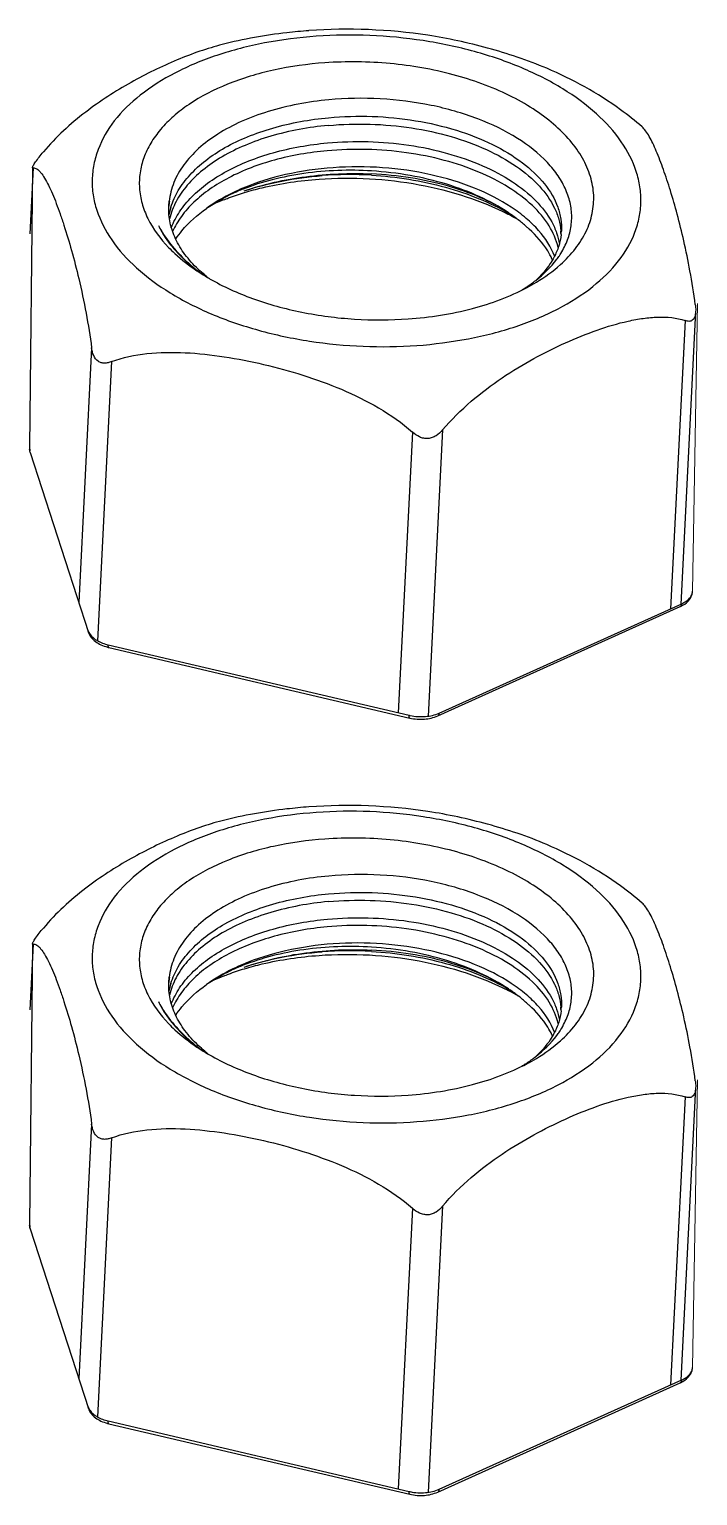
# Model space of a CAD drawing. Header units: millimetres. Extents: x 0 to 549, y 0 to 190.
# Drawn here: x 177.21 to 182.65, y 34.38 to 46.31 of the extents above; entities that cross this region are included whole.
import ezdxf

# ---------------------------------------------------------------- set-up
doc = ezdxf.new("R2010")
doc.units = ezdxf.units.MM

msp = doc.modelspace()

# ---------------------------------------------------------------- linework, layer by layer
at = {"color": 7, "linetype": 'Continuous'}
for p, q in [((177.235, 45.184), (177.21, 42.91)), ((177.241, 45.183), (177.214, 44.647)), ((179.993, 45.135), (179.992, 45.135)), ((178.344, 44.871), (178.348, 44.914)), ((178.344, 44.87), (178.344, 44.871)), ((178.785, 44.935), (178.651, 44.854)), ((178.361, 44.862), (178.361, 44.864)), ((181.534, 44.671), (181.534, 44.669)), ((182.544, 43.941), (182.426, 41.596)), ((182.63, 44.016), (182.51, 41.634)), ((177.716, 43.72), (177.612, 41.647)), ((177.878, 43.607), (177.764, 41.336)), ((180.326, 43.033), (180.211, 40.75)), ((180.571, 43.051), (180.455, 40.722)), ((177.21, 42.91), (177.214, 42.88)), ((177.215, 42.868), (177.214, 42.88)), ((177.215, 42.868), (177.69, 41.404)), ((180.533, 40.724), (182.505, 41.614)), ((180.544, 40.747), (182.517, 41.637)), ((177.69, 41.404), (177.689, 41.416)), ((177.851, 41.303), (180.299, 40.73)), ((177.856, 41.281), (180.304, 40.707)), ((177.235, 38.867), (177.21, 36.593)), ((177.241, 38.867), (177.214, 38.331)), ((179.993, 38.818), (179.992, 38.818)), ((178.344, 38.554), (178.348, 38.597)), ((178.344, 38.553), (178.344, 38.554)), ((178.361, 38.546), (178.361, 38.547)), ((178.785, 38.619), (178.651, 38.537)), ((181.534, 38.354), (181.534, 38.353)), ((182.544, 37.624), (182.426, 35.279)), ((182.63, 37.699), (182.51, 35.317)), ((177.716, 37.403), (177.612, 35.33)), ((177.878, 37.29), (177.764, 35.019)), ((180.326, 36.717), (180.211, 34.434)), ((180.571, 36.734), (180.455, 34.406)), ((177.21, 36.593), (177.214, 36.563)), ((177.215, 36.551), (177.214, 36.563)), ((177.215, 36.551), (177.69, 35.088)), ((180.533, 34.408), (182.505, 35.297)), ((180.544, 34.431), (182.517, 35.32)), ((177.69, 35.088), (177.689, 35.1)), ((177.851, 34.987), (180.299, 34.413)), ((177.856, 34.964), (180.304, 34.39))]:
    msp.add_line(p, q, dxfattribs=at)
at = {"lineweight": 13}
for p, q in [((182.604, 41.738), (182.646, 44.079)), ((182.604, 35.421), (182.646, 37.762))]:
    msp.add_line(p, q, dxfattribs=at)
at = {"color": 7, "linetype": 'Continuous'}
for centre, radius, start, end in [((179.797, 41.896), 4.416, 81.4746, 94.0626), ((179.817, 42.098), 3.031, 86.6852, 94.2788), ((178.895, 44.842), 0.551, 172.5335, 176.9726), ((179.5, 43.121), 1.937, 111.5218, 114.8547), ((178.908, 44.695), 0.573, 163.0481, 169.5818), ((180.167, 42.997), 2.038, 62.3032, 62.6683), ((180.307, 43.623), 1.439, 55.7566, 56.2012), ((180.264, 43.375), 1.669, 59.1541, 59.622), ((180.201, 43.06), 1.966, 59.8793, 62.3101), ((180.365, 43.705), 1.338, 52.0813, 55.8068), ((180.285, 43.41), 1.629, 58.1466, 59.1564), ((181.054, 44.63), 0.481, 1.4315, 4.6694), ((181.061, 44.693), 0.477, 353.8174, 357.109), ((180.909, 44.18), 0.612, 25.3039, 25.6317), ((180.913, 44.182), 0.608, 24.7645, 25.3041), ((180.924, 44.868), 0.718, 323.4374, 326.2445), ((179.527, 45.77), 1.714, 236.2045, 237.589), ((179.481, 45.536), 1.494, 232.6196, 234.2715), ((179.546, 45.588), 1.573, 231.8733, 233.7025), ((179.579, 45.853), 1.812, 237.5922, 240.0926), ((179.438, 45.271), 1.25, 231.1662, 231.6563), ((180.534, 45.309), 1.31, 301.3015, 302.8254), ((180.558, 45.272), 1.266, 302.8307, 303.4674), ((177.324, 42.904), 0.114, 177.135, 184.1285), ((177.326, 42.904), 0.117, 184.1546, 192.3439), ((177.33, 42.905), 0.121, 192.3493, 198.0069), ((182.408, 41.831), 0.238, 294.2249, 299.6054), ((177.78, 41.446), 0.0961, 198.0509, 204.5859), ((177.939, 41.633), 0.362, 254.8793, 256.8151), ((180.391, 41.122), 0.403, 256.8143, 258.0624), ((179.797, 35.579), 4.416, 81.4746, 94.0626), ((179.817, 35.781), 3.031, 86.6852, 94.2788), ((178.895, 38.525), 0.551, 172.5335, 176.9726), ((178.908, 38.379), 0.573, 163.0481, 169.5818), ((179.5, 36.805), 1.937, 111.5218, 114.8547), ((180.167, 36.68), 2.038, 62.3032, 62.6683), ((180.307, 37.306), 1.439, 55.7566, 56.2012), ((180.264, 37.059), 1.669, 59.1541, 59.622), ((180.201, 36.744), 1.966, 59.8793, 62.3101), ((180.365, 37.389), 1.338, 52.0813, 55.8068), ((180.285, 37.094), 1.629, 58.1466, 59.1564), ((181.054, 38.314), 0.481, 1.4315, 4.6694), ((181.061, 38.377), 0.477, 353.8174, 357.109), ((180.909, 37.864), 0.612, 25.3039, 25.6317), ((180.913, 37.866), 0.608, 24.7645, 25.3041), ((180.924, 38.552), 0.718, 323.4374, 326.2445), ((179.527, 39.454), 1.714, 236.2045, 237.589), ((179.481, 39.22), 1.494, 232.6196, 234.2715), ((179.546, 39.271), 1.573, 231.8733, 233.7025), ((179.579, 39.536), 1.812, 237.5922, 240.0926), ((179.438, 38.955), 1.25, 231.1662, 231.6563), ((180.534, 38.993), 1.31, 301.3015, 302.8254), ((180.558, 38.955), 1.266, 302.8307, 303.4674), ((177.324, 36.588), 0.114, 177.135, 184.1285), ((177.326, 36.588), 0.117, 184.1546, 192.3439), ((177.33, 36.589), 0.121, 192.3493, 198.0069), ((182.408, 35.514), 0.238, 294.2249, 299.6054), ((177.78, 35.13), 0.0961, 198.0509, 204.5859), ((177.939, 35.316), 0.362, 254.8793, 256.8151), ((180.391, 34.805), 0.403, 256.8143, 258.0624)]:
    msp.add_arc(centre, radius, start, end, dxfattribs=at)
for points, knots in [([(179.484, 46.3), (179.424, 46.296), (179.187, 46.274), (178.952, 46.232), (178.779, 46.188)], [0, 0, 0, 0, 0.253236, 1, 1, 1, 1]), ([(178.779, 46.188), (178.718, 46.172), (178.593, 46.134), (178.343, 46.038), (178.026, 45.883), (177.652, 45.642), (177.425, 45.435), (177.324, 45.314)], [0, 0, 0, 0, 0.111297, 0.226746, 0.468286, 0.725072, 1, 1, 1, 1]), ([(179.544, 46.255), (179.403, 46.245), (179.129, 46.21), (178.742, 46.111), (178.4, 45.97), (178.115, 45.792), (177.897, 45.582), (177.779, 45.38), (177.731, 45.213), (177.717, 45.088), (177.725, 44.962), (177.766, 44.792), (177.876, 44.581), (178.083, 44.354), (178.36, 44.153), (178.695, 43.984), (179.077, 43.853), (179.492, 43.766), (179.924, 43.724), (180.216, 43.728), (180.361, 43.738)], [0, 0, 0, 0, 0.075756, 0.147489, 0.213715, 0.273498, 0.326733, 0.374465, 0.397048, 0.419259, 0.441544, 0.464342, 0.51285, 0.567124, 0.627999, 0.695212, 0.767722, 0.843967, 0.922065, 1, 1, 1, 1]), ([(180.361, 43.738), (180.502, 43.749), (180.775, 43.784), (181.163, 43.882), (181.505, 44.023), (181.79, 44.202), (182.007, 44.412), (182.126, 44.614), (182.174, 44.78), (182.188, 44.905), (182.179, 45.031), (182.139, 45.202), (182.029, 45.413), (181.821, 45.64), (181.545, 45.841), (181.209, 46.01), (180.827, 46.14), (180.412, 46.228), (179.98, 46.269), (179.689, 46.265), (179.544, 46.255)], [0, 0, 0, 0, 0.075756, 0.147489, 0.213715, 0.273498, 0.326733, 0.374465, 0.397048, 0.419259, 0.441544, 0.464342, 0.51285, 0.567124, 0.627999, 0.695212, 0.767722, 0.843967, 0.922065, 1, 1, 1, 1]), ([(181.418, 45.994), (181.339, 46.027), (181.181, 46.087), (180.939, 46.161), (180.696, 46.22), (180.533, 46.25), (180.452, 46.263)], [0, 0, 0, 0, 0.253634, 0.504967, 0.753863, 1, 1, 1, 1]), ([(179.614, 46.039), (179.474, 46.029), (179.203, 45.991), (178.829, 45.88), (178.558, 45.742), (178.382, 45.608), (178.277, 45.502), (178.195, 45.389), (178.137, 45.269), (178.106, 45.145), (178.101, 45.019), (178.123, 44.892), (178.189, 44.721), (178.275, 44.607), (178.342, 44.537)], [0, 0, 0, 0, 0.166063, 0.320515, 0.459074, 0.52185, 0.580325, 0.634931, 0.686441, 0.735958, 0.784838, 0.834523, 0.886346, 1, 1, 1, 1]), ([(181.53, 44.397), (181.574, 44.437), (181.654, 44.52), (181.743, 44.661), (181.794, 44.81), (181.807, 44.964), (181.779, 45.118), (181.712, 45.269), (181.61, 45.413), (181.473, 45.547), (181.306, 45.67), (181.039, 45.819), (180.65, 45.959), (180.143, 46.047), (179.79, 46.051), (179.614, 46.039)], [0, 0, 0, 0, 0.054014, 0.103855, 0.150763, 0.196473, 0.242956, 0.292028, 0.34505, 0.402819, 0.465609, 0.533266, 0.680821, 0.839233, 1, 1, 1, 1]), ([(182.194, 45.518), (182.138, 45.567), (181.899, 45.756), (181.629, 45.904), (181.418, 45.994)], [0, 0, 0, 0, 0.245227, 1, 1, 1, 1]), ([(179.645, 45.738), (179.478, 45.722), (179.235, 45.677), (178.937, 45.567), (178.746, 45.467), (178.587, 45.349), (178.464, 45.216), (178.38, 45.07), (178.353, 44.965), (178.348, 44.914)], [0, 0, 0, 0, 0.30524, 0.446289, 0.577089, 0.696815, 0.805767, 0.905697, 1, 1, 1, 1]), ([(181.563, 44.542), (181.581, 44.578), (181.609, 44.652), (181.626, 44.771), (181.615, 44.89), (181.577, 45.008), (181.513, 45.123), (181.389, 45.274), (181.173, 45.443), (180.85, 45.597), (180.473, 45.704), (180.064, 45.756), (179.784, 45.751), (179.645, 45.738)], [0, 0, 0, 0, 0.045473, 0.089618, 0.133934, 0.179924, 0.228838, 0.281562, 0.399861, 0.535365, 0.68456, 0.841721, 1, 1, 1, 1]), ([(178.361, 44.864), (178.376, 44.911), (178.418, 45.006), (178.516, 45.134), (178.645, 45.251), (178.803, 45.355), (178.987, 45.442), (179.266, 45.538), (179.491, 45.578), (179.644, 45.592)], [0, 0, 0, 0, 0.095654, 0.198243, 0.30976, 0.431041, 0.561935, 0.701518, 1, 1, 1, 1]), ([(179.644, 45.592), (179.762, 45.603), (179.999, 45.61), (180.348, 45.576), (180.678, 45.5), (180.972, 45.386), (181.217, 45.24), (181.402, 45.069), (181.501, 44.903), (181.536, 44.768), (181.54, 44.702), (181.538, 44.669)], [0, 0, 0, 0, 0.153413, 0.306177, 0.453216, 0.589975, 0.71301, 0.820746, 0.914517, 0.957849, 1, 1, 1, 1]), ([(179.641, 45.529), (179.483, 45.515), (179.252, 45.473), (178.967, 45.373), (178.78, 45.281), (178.621, 45.172), (178.493, 45.05), (178.399, 44.915), (178.361, 44.817), (178.349, 44.768)], [0, 0, 0, 0, 0.30032, 0.44034, 0.571241, 0.69212, 0.802941, 0.904778, 1, 1, 1, 1]), ([(179.641, 45.529), (179.754, 45.54), (179.981, 45.546), (180.317, 45.516), (180.635, 45.447), (180.923, 45.343), (181.168, 45.209), (181.359, 45.049), (181.47, 44.895), (181.519, 44.767), (181.531, 44.703), (181.534, 44.671)], [0, 0, 0, 0, 0.151213, 0.302012, 0.447795, 0.58435, 0.708374, 0.818057, 0.913899, 0.957822, 1, 1, 1, 1]), ([(182.627, 44.071), (182.615, 44.163), (182.587, 44.337), (182.537, 44.582), (182.483, 44.8), (182.427, 44.994), (182.371, 45.165), (182.322, 45.294), (182.283, 45.383), (182.254, 45.438), (182.226, 45.483), (182.205, 45.508), (182.194, 45.518)], [0, 0, 0, 0, 0.183135, 0.346615, 0.492939, 0.624954, 0.744009, 0.849136, 0.895432, 0.936601, 0.971751, 1, 1, 1, 1]), ([(178.364, 44.697), (178.382, 44.743), (178.429, 44.832), (178.531, 44.954), (178.661, 45.065), (178.817, 45.162), (178.997, 45.245), (179.268, 45.335), (179.485, 45.373), (179.634, 45.387)], [0, 0, 0, 0, 0.096352, 0.199919, 0.31228, 0.434006, 0.564832, 0.703832, 1, 1, 1, 1]), ([(179.634, 45.387), (179.744, 45.397), (179.966, 45.404), (180.294, 45.376), (180.607, 45.31), (180.891, 45.211), (181.135, 45.083), (181.329, 44.93), (181.445, 44.781), (181.501, 44.657), (181.517, 44.594), (181.522, 44.564)], [0, 0, 0, 0, 0.149995, 0.299696, 0.444741, 0.581107, 0.705577, 0.816255, 0.91328, 0.957636, 1, 1, 1, 1]), ([(177.235, 45.187), (177.235, 45.189), (177.237, 45.194), (177.242, 45.204), (177.25, 45.217), (177.266, 45.24), (177.29, 45.273), (177.312, 45.3), (177.324, 45.314)], [0, 0, 0, 0, 0.040067, 0.108385, 0.207967, 0.336174, 0.650595, 1, 1, 1, 1]), ([(179.631, 45.323), (179.486, 45.31), (179.212, 45.263), (178.893, 45.144), (178.679, 45.016), (178.548, 44.911), (178.445, 44.795), (178.394, 44.709), (178.374, 44.665)], [0, 0, 0, 0, 0.294413, 0.56339, 0.685481, 0.798533, 0.902942, 1, 1, 1, 1]), ([(181.512, 44.537), (181.497, 44.598), (181.442, 44.724), (181.3, 44.89), (181.104, 45.036), (180.861, 45.159), (180.581, 45.253), (180.275, 45.314), (179.955, 45.34), (179.738, 45.333), (179.631, 45.323)], [0, 0, 0, 0, 0.087285, 0.185595, 0.297297, 0.422209, 0.558366, 0.70265, 0.851237, 1, 1, 1, 1]), ([(177.241, 45.183), (177.239, 45.183), (177.237, 45.183), (177.235, 45.185), (177.235, 45.186), (177.235, 45.187)], [0, 0, 0, 0, 0.530708, 0.737175, 1, 1, 1, 1]), ([(177.241, 45.183), (177.245, 45.184), (177.256, 45.183), (177.272, 45.175), (177.287, 45.163), (177.309, 45.139), (177.336, 45.098), (177.367, 45.04), (177.399, 44.971), (177.43, 44.893), (177.461, 44.807), (177.504, 44.68), (177.556, 44.505), (177.641, 44.175), (177.691, 43.909), (177.716, 43.72)], [0, 0, 0, 0, 0.009501, 0.020156, 0.032678, 0.047294, 0.082608, 0.125199, 0.173904, 0.227736, 0.285986, 0.348199, 0.483858, 0.635533, 1, 1, 1, 1]), ([(181.484, 44.463), (181.454, 44.541), (181.381, 44.652), (181.251, 44.778), (181.082, 44.903), (180.824, 45.033), (180.469, 45.139), (180.082, 45.195), (179.684, 45.195), (179.301, 45.141), (179.058, 45.066), (178.946, 45.018)], [0, 0, 0, 0, 0.088824, 0.13893, 0.193094, 0.312979, 0.445886, 0.586957, 0.730303, 0.869823, 1, 1, 1, 1]), ([(179.994, 45.159), (179.811, 45.17), (179.537, 45.161), (179.189, 45.093), (179.027, 45.042), (178.95, 45.011)], [0, 0, 0, 0, 0.518979, 0.76662, 1, 1, 1, 1]), ([(178.958, 44.997), (179.119, 45.052), (179.463, 45.129), (179.814, 45.143), (179.992, 45.135)], [0, 0, 0, 0, 0.489509, 1, 1, 1, 1]), ([(178.958, 44.997), (179.057, 45.03), (179.267, 45.084), (179.481, 45.112), (179.591, 45.121)], [0, 0, 0, 0, 0.487337, 1, 1, 1, 1]), ([(181.108, 44.819), (181.036, 44.866), (180.874, 44.951), (180.605, 45.045), (180.308, 45.109), (180.1, 45.13), (179.993, 45.135)], [0, 0, 0, 0, 0.221441, 0.465635, 0.72729, 1, 1, 1, 1]), ([(179.993, 45.124), (180.196, 45.112), (180.495, 45.066), (180.864, 44.941), (181.031, 44.86), (181.108, 44.815)], [0, 0, 0, 0, 0.524637, 0.770967, 1, 1, 1, 1]), ([(181.108, 44.819), (181.034, 44.868), (180.871, 44.957), (180.601, 45.058), (180.305, 45.128), (180.099, 45.152), (179.994, 45.159)], [0, 0, 0, 0, 0.226442, 0.472236, 0.732224, 1, 1, 1, 1]), ([(178.946, 45.018), (178.919, 45.007), (178.816, 44.96), (178.718, 44.903), (178.651, 44.854)], [0, 0, 0, 0, 0.262294, 1, 1, 1, 1]), ([(178.95, 45.011), (178.935, 45.006), (178.879, 44.983), (178.825, 44.957), (178.785, 44.935)], [0, 0, 0, 0, 0.256294, 1, 1, 1, 1]), ([(178.96, 44.983), (179.008, 44.998), (179.206, 45.051), (179.411, 45.081), (179.566, 45.092)], [0, 0, 0, 0, 0.240887, 1, 1, 1, 1]), ([(179.566, 45.092), (179.702, 45.102), (179.976, 45.104), (180.378, 45.056), (180.758, 44.96), (180.994, 44.864), (181.103, 44.807)], [0, 0, 0, 0, 0.258886, 0.517373, 0.766951, 1, 1, 1, 1]), ([(178.583, 44.359), (178.544, 44.397), (178.474, 44.473), (178.396, 44.601), (178.349, 44.734), (178.342, 44.825), (178.344, 44.87)], [0, 0, 0, 0, 0.278332, 0.53394, 0.771859, 1, 1, 1, 1]), ([(178.789, 44.924), (178.803, 44.929), (178.859, 44.951), (178.917, 44.97), (178.96, 44.983)], [0, 0, 0, 0, 0.245621, 1, 1, 1, 1]), ([(178.401, 44.606), (178.417, 44.629), (178.487, 44.724), (178.577, 44.802), (178.651, 44.854)], [0, 0, 0, 0, 0.233987, 1, 1, 1, 1]), ([(181.276, 44.685), (181.269, 44.692), (181.24, 44.718), (181.211, 44.743), (181.187, 44.761)], [0, 0, 0, 0, 0.244601, 1, 1, 1, 1]), ([(178.259, 44.716), (178.275, 44.682), (178.356, 44.541), (178.475, 44.425), (178.574, 44.349)], [0, 0, 0, 0, 0.230062, 1, 1, 1, 1]), ([(178.259, 44.716), (178.276, 44.682), (178.36, 44.544), (178.477, 44.427), (178.575, 44.35)], [0, 0, 0, 0, 0.232407, 1, 1, 1, 1]), ([(181.461, 44.445), (181.451, 44.467), (181.401, 44.556), (181.333, 44.633), (181.276, 44.685)], [0, 0, 0, 0, 0.233875, 1, 1, 1, 1]), ([(181.536, 44.642), (181.532, 44.61), (181.519, 44.545), (181.493, 44.485), (181.477, 44.455)], [0, 0, 0, 0, 0.491642, 1, 1, 1, 1]), ([(178.342, 44.537), (178.358, 44.52), (178.43, 44.45), (178.51, 44.388), (178.573, 44.346)], [0, 0, 0, 0, 0.238573, 1, 1, 1, 1]), ([(181.521, 44.469), (181.525, 44.475), (181.54, 44.499), (181.554, 44.523), (181.563, 44.542)], [0, 0, 0, 0, 0.25415, 1, 1, 1, 1]), ([(181.256, 44.216), (181.281, 44.232), (181.371, 44.297), (181.452, 44.375), (181.501, 44.441)], [0, 0, 0, 0, 0.267515, 1, 1, 1, 1]), ([(181.259, 44.211), (181.285, 44.225), (181.38, 44.279), (181.47, 44.343), (181.53, 44.397)], [0, 0, 0, 0, 0.263076, 1, 1, 1, 1]), ([(181.477, 44.455), (181.468, 44.438), (181.426, 44.369), (181.372, 44.308), (181.326, 44.266)], [0, 0, 0, 0, 0.237209, 1, 1, 1, 1]), ([(178.654, 44.298), (178.648, 44.303), (178.624, 44.322), (178.6, 44.343), (178.583, 44.359)], [0, 0, 0, 0, 0.254359, 1, 1, 1, 1]), ([(178.676, 44.282), (178.787, 44.218), (179.031, 44.108), (179.429, 43.999), (179.855, 43.944), (180.146, 43.944), (180.291, 43.955)], [0, 0, 0, 0, 0.230095, 0.479275, 0.739126, 1, 1, 1, 1]), ([(180.291, 43.955), (180.467, 43.967), (180.8, 44.019), (181.119, 44.136), (181.259, 44.211)], [0, 0, 0, 0, 0.52604, 1, 1, 1, 1]), ([(182.627, 44.071), (182.628, 44.066), (182.63, 44.048), (182.631, 44.029), (182.63, 44.015)], [0, 0, 0, 0, 0.257672, 1, 1, 1, 1]), ([(180.571, 43.051), (180.642, 43.135), (180.796, 43.287), (181.049, 43.477), (181.307, 43.633), (181.566, 43.762), (181.822, 43.866), (182.035, 43.93), (182.202, 43.961), (182.357, 43.975), (182.474, 43.965), (182.544, 43.941)], [0, 0, 0, 0, 0.147327, 0.287824, 0.421919, 0.550562, 0.674018, 0.791427, 0.847317, 0.900906, 1, 1, 1, 1]), ([(182.63, 44.015), (182.629, 44.007), (182.628, 43.992), (182.622, 43.967), (182.609, 43.946), (182.59, 43.936), (182.575, 43.934), (182.56, 43.936), (182.549, 43.939), (182.544, 43.941)], [0, 0, 0, 0, 0.166485, 0.3172, 0.55953, 0.66364, 0.768227, 0.879634, 1, 1, 1, 1]), ([(177.878, 43.607), (177.869, 43.603), (177.85, 43.597), (177.822, 43.593), (177.794, 43.597), (177.759, 43.613), (177.728, 43.657), (177.719, 43.698), (177.716, 43.72)], [0, 0, 0, 0, 0.124, 0.243206, 0.358897, 0.475089, 0.72442, 1, 1, 1, 1]), ([(177.878, 43.607), (177.97, 43.642), (178.171, 43.682), (178.48, 43.686), (178.798, 43.651), (179.118, 43.588), (179.437, 43.501), (179.752, 43.387), (180.055, 43.238), (180.242, 43.108), (180.326, 43.033)], [0, 0, 0, 0, 0.113928, 0.233666, 0.357027, 0.482733, 0.610196, 0.739216, 0.86954, 1, 1, 1, 1]), ([(180.453, 42.981), (180.441, 42.98), (180.417, 42.982), (180.373, 42.997), (180.343, 43.018), (180.326, 43.033)], [0, 0, 0, 0, 0.249658, 0.499424, 1, 1, 1, 1]), ([(180.571, 43.051), (180.556, 43.033), (180.53, 43.008), (180.488, 42.987), (180.464, 42.982), (180.453, 42.981)], [0, 0, 0, 0, 0.500543, 0.750728, 1, 1, 1, 1]), ([(182.517, 41.637), (182.529, 41.643), (182.552, 41.655), (182.58, 41.679), (182.599, 41.707), (182.604, 41.728), (182.604, 41.738)], [0, 0, 0, 0, 0.294307, 0.555132, 0.786484, 1, 1, 1, 1]), ([(182.525, 41.624), (182.546, 41.636), (182.576, 41.66), (182.599, 41.703), (182.604, 41.726), (182.604, 41.738)], [0, 0, 0, 0, 0.511056, 0.756475, 1, 1, 1, 1]), ([(182.505, 41.614), (182.509, 41.616), (182.515, 41.623), (182.517, 41.632), (182.517, 41.637)], [0, 0, 0, 0, 0.440885, 1, 1, 1, 1]), ([(177.69, 41.404), (177.695, 41.39), (177.711, 41.361), (177.747, 41.327), (177.792, 41.301), (177.827, 41.289), (177.845, 41.284)], [0, 0, 0, 0, 0.228884, 0.468403, 0.72505, 1, 1, 1, 1]), ([(177.693, 41.406), (177.694, 41.405), (177.697, 41.398), (177.701, 41.392), (177.704, 41.387)], [0, 0, 0, 0, 0.243215, 1, 1, 1, 1]), ([(177.704, 41.387), (177.719, 41.366), (177.766, 41.33), (177.82, 41.31), (177.851, 41.303)], [0, 0, 0, 0, 0.450074, 1, 1, 1, 1]), ([(177.856, 41.281), (177.855, 41.282), (177.852, 41.285), (177.851, 41.293), (177.852, 41.299), (177.851, 41.303)], [0, 0, 0, 0, 0.246221, 0.498556, 1, 1, 1, 1]), ([(180.304, 40.707), (180.302, 40.708), (180.3, 40.711), (180.299, 40.72), (180.3, 40.726), (180.299, 40.73)], [0, 0, 0, 0, 0.246221, 0.498556, 1, 1, 1, 1]), ([(180.304, 40.707), (180.343, 40.698), (180.421, 40.692), (180.498, 40.709), (180.533, 40.724)], [0, 0, 0, 0, 0.513773, 1, 1, 1, 1]), ([(180.307, 40.728), (180.348, 40.719), (180.429, 40.714), (180.509, 40.731), (180.544, 40.747)], [0, 0, 0, 0, 0.519809, 1, 1, 1, 1]), ([(180.533, 40.724), (180.536, 40.726), (180.543, 40.733), (180.544, 40.742), (180.544, 40.747)], [0, 0, 0, 0, 0.440885, 1, 1, 1, 1]), ([(179.484, 39.984), (179.424, 39.979), (179.187, 39.957), (178.952, 39.915), (178.779, 39.871)], [0, 0, 0, 0, 0.253236, 1, 1, 1, 1]), ([(178.779, 39.871), (178.718, 39.856), (178.593, 39.818), (178.343, 39.721), (178.026, 39.566), (177.652, 39.326), (177.425, 39.118), (177.324, 38.997)], [0, 0, 0, 0, 0.111297, 0.226746, 0.468286, 0.725072, 1, 1, 1, 1]), ([(179.544, 39.938), (179.403, 39.928), (179.129, 39.893), (178.742, 39.794), (178.4, 39.654), (178.115, 39.475), (177.897, 39.265), (177.779, 39.063), (177.731, 38.897), (177.717, 38.772), (177.725, 38.646), (177.766, 38.475), (177.876, 38.264), (178.083, 38.037), (178.36, 37.836), (178.695, 37.667), (179.077, 37.537), (179.492, 37.449), (179.924, 37.407), (180.216, 37.411), (180.361, 37.422)], [0, 0, 0, 0, 0.075756, 0.147489, 0.213715, 0.273498, 0.326733, 0.374465, 0.397048, 0.419259, 0.441544, 0.464342, 0.51285, 0.567124, 0.627999, 0.695212, 0.767722, 0.843967, 0.922065, 1, 1, 1, 1]), ([(180.361, 37.422), (180.502, 37.432), (180.775, 37.467), (181.163, 37.566), (181.505, 37.707), (181.79, 37.885), (182.007, 38.095), (182.126, 38.297), (182.174, 38.464), (182.188, 38.589), (182.179, 38.715), (182.139, 38.885), (182.029, 39.096), (181.821, 39.323), (181.545, 39.524), (181.209, 39.693), (180.827, 39.824), (180.412, 39.911), (179.98, 39.953), (179.689, 39.949), (179.544, 39.938)], [0, 0, 0, 0, 0.075756, 0.147489, 0.213715, 0.273498, 0.326733, 0.374465, 0.397048, 0.419259, 0.441544, 0.464342, 0.51285, 0.567124, 0.627999, 0.695212, 0.767722, 0.843967, 0.922065, 1, 1, 1, 1]), ([(181.418, 39.677), (181.339, 39.711), (181.181, 39.771), (180.939, 39.844), (180.696, 39.904), (180.533, 39.934), (180.452, 39.946)], [0, 0, 0, 0, 0.253634, 0.504967, 0.753863, 1, 1, 1, 1]), ([(179.614, 39.722), (179.474, 39.712), (179.203, 39.675), (178.829, 39.563), (178.558, 39.425), (178.382, 39.292), (178.277, 39.186), (178.195, 39.072), (178.137, 38.953), (178.106, 38.829), (178.101, 38.702), (178.123, 38.576), (178.189, 38.405), (178.275, 38.29), (178.342, 38.221)], [0, 0, 0, 0, 0.166063, 0.320515, 0.459074, 0.52185, 0.580325, 0.634931, 0.686441, 0.735958, 0.784838, 0.834523, 0.886346, 1, 1, 1, 1]), ([(181.53, 38.08), (181.574, 38.12), (181.654, 38.203), (181.743, 38.344), (181.794, 38.494), (181.807, 38.648), (181.779, 38.802), (181.712, 38.952), (181.61, 39.096), (181.473, 39.23), (181.306, 39.353), (181.039, 39.502), (180.65, 39.642), (180.143, 39.73), (179.79, 39.735), (179.614, 39.722)], [0, 0, 0, 0, 0.054014, 0.103855, 0.150763, 0.196473, 0.242956, 0.292028, 0.34505, 0.402819, 0.465609, 0.533266, 0.680821, 0.839233, 1, 1, 1, 1]), ([(182.194, 39.201), (182.138, 39.25), (181.899, 39.439), (181.629, 39.587), (181.418, 39.677)], [0, 0, 0, 0, 0.245227, 1, 1, 1, 1]), ([(179.645, 39.421), (179.478, 39.406), (179.235, 39.361), (178.937, 39.251), (178.746, 39.15), (178.587, 39.032), (178.464, 38.899), (178.38, 38.753), (178.353, 38.648), (178.348, 38.597)], [0, 0, 0, 0, 0.30524, 0.446289, 0.577089, 0.696815, 0.805767, 0.905697, 1, 1, 1, 1]), ([(181.563, 38.225), (181.581, 38.261), (181.609, 38.336), (181.626, 38.454), (181.615, 38.573), (181.577, 38.691), (181.513, 38.806), (181.389, 38.957), (181.173, 39.126), (180.85, 39.281), (180.473, 39.388), (180.064, 39.439), (179.784, 39.434), (179.645, 39.421)], [0, 0, 0, 0, 0.045473, 0.089618, 0.133934, 0.179924, 0.228838, 0.281562, 0.399861, 0.535365, 0.68456, 0.841721, 1, 1, 1, 1]), ([(178.361, 38.547), (178.376, 38.595), (178.418, 38.689), (178.516, 38.818), (178.645, 38.935), (178.803, 39.038), (178.987, 39.126), (179.266, 39.222), (179.491, 39.262), (179.644, 39.276)], [0, 0, 0, 0, 0.095654, 0.198243, 0.30976, 0.431041, 0.561935, 0.701518, 1, 1, 1, 1]), ([(179.644, 39.276), (179.762, 39.287), (179.999, 39.293), (180.348, 39.259), (180.678, 39.183), (180.972, 39.07), (181.217, 38.924), (181.402, 38.752), (181.501, 38.586), (181.536, 38.452), (181.54, 38.385), (181.538, 38.353)], [0, 0, 0, 0, 0.153413, 0.306177, 0.453216, 0.589975, 0.71301, 0.820746, 0.914517, 0.957849, 1, 1, 1, 1]), ([(179.641, 39.213), (179.483, 39.198), (179.252, 39.156), (178.967, 39.056), (178.78, 38.964), (178.621, 38.856), (178.493, 38.733), (178.399, 38.599), (178.361, 38.501), (178.349, 38.452)], [0, 0, 0, 0, 0.30032, 0.44034, 0.571241, 0.69212, 0.802941, 0.904778, 1, 1, 1, 1]), ([(179.641, 39.213), (179.754, 39.223), (179.981, 39.23), (180.317, 39.2), (180.635, 39.131), (180.923, 39.027), (181.168, 38.892), (181.359, 38.733), (181.47, 38.578), (181.519, 38.45), (181.531, 38.386), (181.534, 38.354)], [0, 0, 0, 0, 0.151213, 0.302012, 0.447795, 0.58435, 0.708374, 0.818057, 0.913899, 0.957822, 1, 1, 1, 1]), ([(182.627, 37.755), (182.615, 37.847), (182.587, 38.021), (182.537, 38.266), (182.483, 38.483), (182.427, 38.677), (182.371, 38.849), (182.322, 38.977), (182.283, 39.066), (182.254, 39.122), (182.226, 39.167), (182.205, 39.192), (182.194, 39.201)], [0, 0, 0, 0, 0.183135, 0.346615, 0.492939, 0.624954, 0.744009, 0.849136, 0.895432, 0.936601, 0.971751, 1, 1, 1, 1]), ([(178.364, 38.381), (178.382, 38.426), (178.429, 38.516), (178.531, 38.638), (178.661, 38.748), (178.817, 38.845), (178.997, 38.928), (179.268, 39.018), (179.485, 39.056), (179.634, 39.07)], [0, 0, 0, 0, 0.096352, 0.199919, 0.31228, 0.434006, 0.564832, 0.703832, 1, 1, 1, 1]), ([(179.634, 39.07), (179.744, 39.08), (179.966, 39.087), (180.294, 39.059), (180.607, 38.994), (180.891, 38.895), (181.135, 38.766), (181.329, 38.613), (181.445, 38.464), (181.501, 38.34), (181.517, 38.278), (181.522, 38.247)], [0, 0, 0, 0, 0.149995, 0.299696, 0.444741, 0.581107, 0.705577, 0.816255, 0.91328, 0.957636, 1, 1, 1, 1]), ([(177.235, 38.87), (177.235, 38.872), (177.237, 38.878), (177.242, 38.887), (177.25, 38.9), (177.266, 38.924), (177.29, 38.957), (177.312, 38.984), (177.324, 38.997)], [0, 0, 0, 0, 0.040067, 0.108385, 0.207967, 0.336174, 0.650595, 1, 1, 1, 1]), ([(179.631, 39.007), (179.486, 38.994), (179.212, 38.946), (178.893, 38.827), (178.679, 38.7), (178.548, 38.594), (178.445, 38.478), (178.394, 38.392), (178.374, 38.348)], [0, 0, 0, 0, 0.294413, 0.56339, 0.685481, 0.798533, 0.902942, 1, 1, 1, 1]), ([(181.512, 38.22), (181.497, 38.282), (181.442, 38.408), (181.3, 38.573), (181.104, 38.72), (180.861, 38.842), (180.581, 38.936), (180.275, 38.998), (179.955, 39.024), (179.738, 39.017), (179.631, 39.007)], [0, 0, 0, 0, 0.087285, 0.185595, 0.297297, 0.422209, 0.558366, 0.70265, 0.851237, 1, 1, 1, 1]), ([(177.241, 38.867), (177.239, 38.867), (177.237, 38.866), (177.235, 38.868), (177.235, 38.87), (177.235, 38.87)], [0, 0, 0, 0, 0.530708, 0.737175, 1, 1, 1, 1]), ([(177.241, 38.867), (177.245, 38.867), (177.256, 38.866), (177.272, 38.859), (177.287, 38.846), (177.309, 38.822), (177.336, 38.782), (177.367, 38.723), (177.399, 38.654), (177.43, 38.576), (177.461, 38.49), (177.504, 38.363), (177.556, 38.188), (177.641, 37.858), (177.691, 37.592), (177.716, 37.403)], [0, 0, 0, 0, 0.009501, 0.020156, 0.032678, 0.047294, 0.082608, 0.125199, 0.173904, 0.227736, 0.285986, 0.348199, 0.483858, 0.635533, 1, 1, 1, 1]), ([(181.484, 38.146), (181.454, 38.224), (181.381, 38.336), (181.251, 38.461), (181.082, 38.586), (180.824, 38.716), (180.469, 38.822), (180.082, 38.878), (179.684, 38.879), (179.301, 38.824), (179.058, 38.749), (178.946, 38.702)], [0, 0, 0, 0, 0.088824, 0.13893, 0.193094, 0.312979, 0.445886, 0.586957, 0.730303, 0.869823, 1, 1, 1, 1]), ([(179.994, 38.842), (179.811, 38.853), (179.537, 38.844), (179.189, 38.777), (179.027, 38.725), (178.95, 38.695)], [0, 0, 0, 0, 0.518979, 0.76662, 1, 1, 1, 1]), ([(178.958, 38.68), (179.119, 38.735), (179.463, 38.812), (179.814, 38.827), (179.992, 38.818)], [0, 0, 0, 0, 0.489509, 1, 1, 1, 1]), ([(178.958, 38.68), (179.057, 38.713), (179.267, 38.768), (179.481, 38.796), (179.591, 38.804)], [0, 0, 0, 0, 0.487337, 1, 1, 1, 1]), ([(179.566, 38.775), (179.702, 38.785), (179.976, 38.787), (180.378, 38.739), (180.758, 38.644), (180.994, 38.547), (181.103, 38.491)], [0, 0, 0, 0, 0.258886, 0.517373, 0.766951, 1, 1, 1, 1]), ([(181.108, 38.502), (181.036, 38.549), (180.874, 38.634), (180.605, 38.728), (180.308, 38.792), (180.1, 38.813), (179.993, 38.818)], [0, 0, 0, 0, 0.221441, 0.465635, 0.72729, 1, 1, 1, 1]), ([(179.993, 38.807), (180.196, 38.796), (180.495, 38.749), (180.864, 38.625), (181.031, 38.544), (181.108, 38.499)], [0, 0, 0, 0, 0.524637, 0.770967, 1, 1, 1, 1]), ([(181.108, 38.502), (181.034, 38.552), (180.871, 38.641), (180.601, 38.741), (180.305, 38.811), (180.099, 38.835), (179.994, 38.842)], [0, 0, 0, 0, 0.226442, 0.472236, 0.732224, 1, 1, 1, 1]), ([(178.946, 38.702), (178.919, 38.69), (178.816, 38.644), (178.718, 38.586), (178.651, 38.537)], [0, 0, 0, 0, 0.262294, 1, 1, 1, 1]), ([(178.95, 38.695), (178.935, 38.689), (178.879, 38.666), (178.825, 38.64), (178.785, 38.619)], [0, 0, 0, 0, 0.256294, 1, 1, 1, 1]), ([(178.789, 38.607), (178.803, 38.613), (178.859, 38.634), (178.917, 38.653), (178.96, 38.667)], [0, 0, 0, 0, 0.245621, 1, 1, 1, 1]), ([(178.96, 38.667), (179.008, 38.681), (179.206, 38.734), (179.411, 38.764), (179.566, 38.775)], [0, 0, 0, 0, 0.240887, 1, 1, 1, 1]), ([(178.583, 38.043), (178.544, 38.08), (178.474, 38.157), (178.396, 38.285), (178.349, 38.418), (178.342, 38.509), (178.344, 38.553)], [0, 0, 0, 0, 0.278332, 0.53394, 0.771859, 1, 1, 1, 1]), ([(178.401, 38.29), (178.417, 38.313), (178.487, 38.407), (178.577, 38.486), (178.651, 38.537)], [0, 0, 0, 0, 0.233987, 1, 1, 1, 1]), ([(181.276, 38.369), (181.269, 38.375), (181.24, 38.402), (181.211, 38.427), (181.187, 38.445)], [0, 0, 0, 0, 0.244601, 1, 1, 1, 1]), ([(178.259, 38.399), (178.275, 38.366), (178.356, 38.225), (178.475, 38.108), (178.574, 38.032)], [0, 0, 0, 0, 0.230062, 1, 1, 1, 1]), ([(178.259, 38.399), (178.276, 38.366), (178.36, 38.227), (178.477, 38.11), (178.575, 38.034)], [0, 0, 0, 0, 0.232407, 1, 1, 1, 1]), ([(181.461, 38.129), (181.451, 38.15), (181.401, 38.239), (181.333, 38.316), (181.276, 38.369)], [0, 0, 0, 0, 0.233875, 1, 1, 1, 1]), ([(181.536, 38.325), (181.532, 38.293), (181.519, 38.229), (181.493, 38.168), (181.477, 38.139)], [0, 0, 0, 0, 0.491642, 1, 1, 1, 1]), ([(178.342, 38.221), (178.358, 38.203), (178.43, 38.133), (178.51, 38.072), (178.573, 38.029)], [0, 0, 0, 0, 0.238573, 1, 1, 1, 1]), ([(181.521, 38.153), (181.525, 38.159), (181.54, 38.182), (181.554, 38.207), (181.563, 38.225)], [0, 0, 0, 0, 0.25415, 1, 1, 1, 1]), ([(181.256, 37.899), (181.281, 37.916), (181.371, 37.98), (181.452, 38.059), (181.501, 38.124)], [0, 0, 0, 0, 0.267515, 1, 1, 1, 1]), ([(181.259, 37.894), (181.285, 37.908), (181.38, 37.962), (181.47, 38.026), (181.53, 38.08)], [0, 0, 0, 0, 0.263076, 1, 1, 1, 1]), ([(181.477, 38.139), (181.468, 38.122), (181.426, 38.052), (181.372, 37.991), (181.326, 37.95)], [0, 0, 0, 0, 0.237209, 1, 1, 1, 1]), ([(178.654, 37.981), (178.648, 37.986), (178.624, 38.006), (178.6, 38.027), (178.583, 38.043)], [0, 0, 0, 0, 0.254359, 1, 1, 1, 1]), ([(178.676, 37.966), (178.787, 37.902), (179.031, 37.792), (179.429, 37.683), (179.855, 37.627), (180.146, 37.628), (180.291, 37.638)], [0, 0, 0, 0, 0.230095, 0.479275, 0.739126, 1, 1, 1, 1]), ([(180.291, 37.638), (180.467, 37.651), (180.8, 37.703), (181.119, 37.82), (181.259, 37.894)], [0, 0, 0, 0, 0.52604, 1, 1, 1, 1]), ([(182.627, 37.755), (182.628, 37.75), (182.63, 37.731), (182.631, 37.712), (182.63, 37.698)], [0, 0, 0, 0, 0.257672, 1, 1, 1, 1]), ([(180.571, 36.734), (180.642, 36.818), (180.796, 36.97), (181.049, 37.16), (181.307, 37.316), (181.566, 37.445), (181.822, 37.55), (182.035, 37.614), (182.202, 37.645), (182.357, 37.659), (182.474, 37.648), (182.544, 37.624)], [0, 0, 0, 0, 0.147327, 0.287824, 0.421919, 0.550562, 0.674018, 0.791427, 0.847317, 0.900906, 1, 1, 1, 1]), ([(182.63, 37.698), (182.629, 37.69), (182.628, 37.676), (182.622, 37.65), (182.609, 37.629), (182.59, 37.619), (182.575, 37.617), (182.56, 37.619), (182.549, 37.622), (182.544, 37.624)], [0, 0, 0, 0, 0.166485, 0.3172, 0.55953, 0.66364, 0.768227, 0.879634, 1, 1, 1, 1]), ([(177.878, 37.29), (177.869, 37.287), (177.85, 37.281), (177.822, 37.277), (177.794, 37.28), (177.759, 37.297), (177.728, 37.341), (177.719, 37.382), (177.716, 37.403)], [0, 0, 0, 0, 0.124, 0.243206, 0.358897, 0.475089, 0.72442, 1, 1, 1, 1]), ([(177.878, 37.29), (177.97, 37.325), (178.171, 37.366), (178.48, 37.369), (178.798, 37.334), (179.118, 37.272), (179.437, 37.184), (179.752, 37.07), (180.055, 36.922), (180.242, 36.792), (180.326, 36.717)], [0, 0, 0, 0, 0.113928, 0.233666, 0.357027, 0.482733, 0.610196, 0.739216, 0.86954, 1, 1, 1, 1]), ([(180.453, 36.664), (180.441, 36.664), (180.417, 36.665), (180.373, 36.68), (180.343, 36.701), (180.326, 36.717)], [0, 0, 0, 0, 0.249658, 0.499424, 1, 1, 1, 1]), ([(180.571, 36.734), (180.556, 36.716), (180.53, 36.691), (180.488, 36.67), (180.464, 36.665), (180.453, 36.664)], [0, 0, 0, 0, 0.500543, 0.750728, 1, 1, 1, 1]), ([(182.517, 35.32), (182.529, 35.326), (182.552, 35.339), (182.58, 35.363), (182.599, 35.39), (182.604, 35.411), (182.604, 35.421)], [0, 0, 0, 0, 0.294307, 0.555132, 0.786484, 1, 1, 1, 1]), ([(182.525, 35.308), (182.546, 35.32), (182.576, 35.344), (182.599, 35.386), (182.604, 35.409), (182.604, 35.421)], [0, 0, 0, 0, 0.511056, 0.756475, 1, 1, 1, 1]), ([(182.505, 35.297), (182.509, 35.299), (182.515, 35.306), (182.517, 35.315), (182.517, 35.32)], [0, 0, 0, 0, 0.440885, 1, 1, 1, 1]), ([(177.69, 35.088), (177.695, 35.073), (177.711, 35.045), (177.747, 35.01), (177.792, 34.984), (177.827, 34.972), (177.845, 34.967)], [0, 0, 0, 0, 0.228884, 0.468403, 0.72505, 1, 1, 1, 1]), ([(177.693, 35.09), (177.694, 35.088), (177.697, 35.081), (177.701, 35.075), (177.704, 35.071)], [0, 0, 0, 0, 0.243215, 1, 1, 1, 1]), ([(177.704, 35.071), (177.719, 35.05), (177.766, 35.013), (177.82, 34.994), (177.851, 34.987)], [0, 0, 0, 0, 0.450074, 1, 1, 1, 1]), ([(177.856, 34.964), (177.855, 34.965), (177.852, 34.968), (177.851, 34.977), (177.852, 34.983), (177.851, 34.987)], [0, 0, 0, 0, 0.246221, 0.498556, 1, 1, 1, 1]), ([(180.304, 34.39), (180.302, 34.392), (180.3, 34.395), (180.299, 34.403), (180.3, 34.409), (180.299, 34.413)], [0, 0, 0, 0, 0.246221, 0.498556, 1, 1, 1, 1]), ([(180.304, 34.39), (180.343, 34.381), (180.421, 34.375), (180.498, 34.392), (180.533, 34.408)], [0, 0, 0, 0, 0.513773, 1, 1, 1, 1]), ([(180.307, 34.411), (180.348, 34.402), (180.429, 34.397), (180.509, 34.415), (180.544, 34.431)], [0, 0, 0, 0, 0.519809, 1, 1, 1, 1]), ([(180.533, 34.408), (180.536, 34.409), (180.543, 34.416), (180.544, 34.426), (180.544, 34.431)], [0, 0, 0, 0, 0.440885, 1, 1, 1, 1])]:
    msp.add_open_spline(points, degree=3, knots=knots, dxfattribs=at)

doc.saveas('drawing.dxf')
